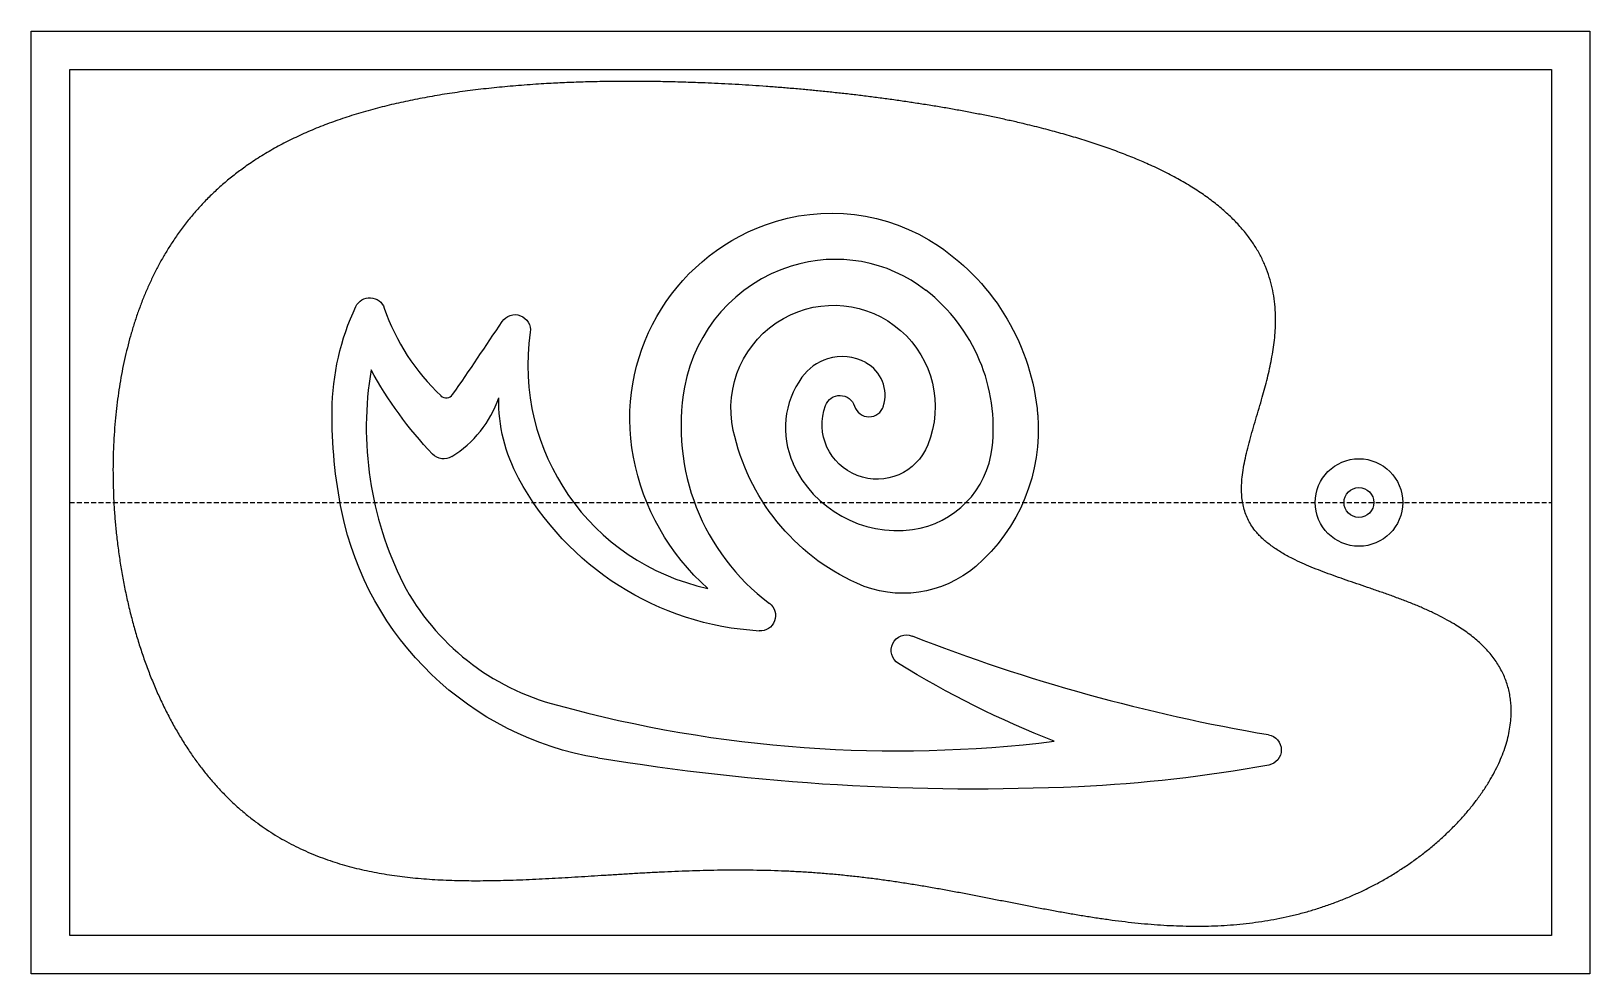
# Model space of a CAD drawing. Header units: millimetres. Extents: x -72 to 90, y -46 to 52.
import ezdxf

# ---------------------------------------------------------------- set-up
doc = ezdxf.new("R2010")
doc.units = ezdxf.units.MM
doc.linetypes.add('DASHED', pattern=[0.75, 0.5, -0.25])
doc.layers.get('0').update_dxf_attribs({"linetype": 'CONTINUOUS'})
doc.layers.add('1', color=7, linetype='DASHED')

msp = doc.modelspace()

# ---------------------------------------------------------------- linework, layer by layer
for points in [[(-72.24, 52), (89.76, 52), (89.76, -46), (-72.24, -46)], [(-68.24, 48), (85.76, 48), (85.76, -42), (-68.24, -42)]]:
    msp.add_lwpolyline(points, close=True)
for radius in [4.55, 1.55]:
    msp.add_circle((65.76, 3), radius)
at = {"extrusion": (0, 0, -1)}
for centre, radius, start, end in [((-10.91, 13.13), 19.95, 69.9858, 123.9601), ((-11.42, 11.73), 21.44, -10.7502, 69.9858), ((-8.89, 10.13), 23.56, 123.9601, 175.1775), ((37.05, 22.69), 1.6, 25.1228, 161.0157), ((-11.16, 12.95), 10.56, 60.4431, 202.0209), ((14.86, 12.28), 26.11, 0.63, 25.1228), ((21.96, 20.93), 1.6, 33.5656, 188.3091), ((-11.25, 12.78), 10.76, -12.2344, 60.4431), ((0.94, 36.27), 40.9, 316.3318, 331.5824), ((6.74, 13.62), 16.9, -28.5788, 0.9434), ((-15.66, 11.12), 5.7, -157.9791, 20.0742), ((-11.81, 12.53), 1.6, 20.0742, 162.6076), ((-8.52, 12.02), 49.49, -11.6188, 0.63), ((-13.73, 10.54), 18.71, 175.1775, 229.3162), ((-23, 15.33), 22.78, 294.4839, 347.7656), ((29.37, 9.14), 1.6, 238.4201, 316.3318), ((-14.34, 12.28), 24.42, 311.742, 349.2498), ((-5.18, 20.03), 30.44, 273.305, 331.5548), ((8, 8.63), 32.63, 279.4143, 348.3812), ((-18.37, 5.15), 11.59, 229.3162, 294.4839), ((-3.52, -8.76), 1.6, 126.935, 273.305), ((-18.74, -12.37), 1.6, -58.2898, 111.3108), ((-70.68, 71.7), 100.42, 291.3654, 301.7102), ((-56.09, -22.72), 1.6, 99.6618, 259.5631), ((-25.85, 212.76), 239.55, 267.424, 279.4143), ((-30.09, 118.46), 145.15, 259.5631, 267.424)]:
    msp.add_arc(centre, radius, start, end, dxfattribs=at)
for centre, radius, start, end in [((11.62, 12.12), 16.21, 107.5284, 169.7929), ((11.35, 12.97), 15.31, 52.0938, 107.5284), ((9.6, 10.73), 18.16, -6.4632, 52.0938), ((-14.14, 30.57), 22.63, 198.9843, 226.7591), ((-428.16, 290.46), 485.89, 325.3518, 326.4344), ((3.12, 17.27), 23.74, 171.6909, 257.7723), ((12.08, 12.95), 5.22, 107.2885, 143.8495), ((12.06, 13.02), 5.15, 61.5463, 107.2885), ((-1.1, 10.8), 36.31, 170.4756, 206.5268), ((12.68, 14.17), 3.83, -17.8764, 61.5463), ((18.31, 10.91), 23.01, 169.7929, 233.0651), ((15.09, 10.75), 8.94, 143.8495, 204.2935), ((-29.1, 14.67), 0.8, 226.7591, 325.3518), ((-34.58, 17.61), 11.55, 301.5799, 341.2317), ((14.84, 13.48), 1.57, 197.3924, 342.1236), ((18.04, 9.77), 9.66, 277.8362, 353.5368), ((17.74, 11.95), 11.86, 204.2935, 277.8362), ((-11.16, 6.51), 25.41, 208.0082, 255.4454), ((88.14, 165.55), 189.37, 248.6892, 260.3382), ((17.75, 110.83), 133.65, 254.6913, 277.0271)]:
    msp.add_arc(centre, radius, start, end)
msp.add_open_spline([(14.2, 45.28), (17.82, 44.83), (24.99, 43.79), (35.36, 41.71), (47.25, 37.8), (56.28, 30.68), (58.49, 21.57), (54.89, 11.22), (51.75, 2.25), (56.51, -2.78), (66.53, -5.71), (76.98, -9.09), (82.59, -15.07), (82, -23.14), (76.08, -31.5), (66.94, -37.93), (56.43, -41.19), (45.46, -41.44), (34.44, -39.66), (23.37, -37.21), (12.08, -35.37), (0.48, -34.91), (-11.28, -35.59), (-22.85, -36.51), (-33.78, -36.45), (-43.56, -34.22), (-51.76, -28.97), (-58.04, -20.63), (-62.22, -9.86), (-64.18, 2.24), (-63.83, 14.35), (-61.03, 25.28), (-55.6, 34.16), (-47.24, 40.68), (-35.76, 44.84), (-21.24, 46.88), (-7.6, 47.04), (3.29, 46.44), (10.58, 45.72), (14.2, 45.28)], degree=5)
at = {"layer": '1'}
msp.add_line((-68.24, 3), (85.76, 3), dxfattribs=at)

doc.saveas('drawing.dxf')
